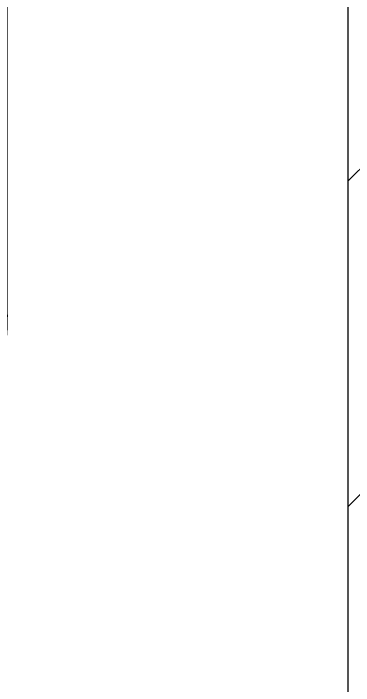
# Model space of a CAD drawing. Header units: millimetres. Extents: x 5775 to 7118, y 2756 to 3596.
# Drawn here: x 7036.866 to 7039.21, y 3098.567 to 3103.204 of the extents above; entities that cross this region are included whole.
import ezdxf

# ---------------------------------------------------------------- set-up
doc = ezdxf.new("R2010")
doc.units = ezdxf.units.MM
doc.layers.add('HATCH', color=5, linetype='Continuous')

msp = doc.modelspace()

# ---------------------------------------------------------------- hatches: boundary and pattern name
at = {"layer": 'HATCH', "true_color": 0xed1f24}
h = msp.add_hatch(dxfattribs=at)
h.set_pattern_fill('ANSI31', color=240, scale=0.5)
h.set_pattern_definition([(45, (2875.3092, 107.8626), (-1.122532, 1.122532), [])])
edge = h.paths.add_edge_path()
edge.add_line((7060.3229, 3113.8171), (7041.423, 3113.8171))
edge.add_line((7041.423, 3113.8171), (7041.4229, 3107.3171))
edge.add_line((7041.4229, 3107.3171), (7039.173, 3107.3171))
edge.add_line((7039.173, 3107.3171), (7039.173, 3098.374))
edge.add_line((7039.173, 3098.374), (7027.5047, 3098.374))
edge.add_spline(control_points=[(7027.5047, 3098.374), (7027.5055, 3098.218), (7027.5063, 3098.0621), (7027.5071, 3097.9063)], knot_values=[308.824909, 308.824909, 308.824909, 308.824909, 308.829538, 308.829538, 308.829538, 308.829538], weights=[1, 1, 1, 1], degree=3, periodic=0)
edge.add_spline(control_points=[(7027.5071, 3097.9063), (7027.673, 3064.3983), (7027.673, 3034.3035), (7027.6739, 3002.4545)], knot_values=[308.829538, 308.829538, 308.829538, 308.829538, 309.824903, 309.824903, 309.824903, 309.824903], weights=[1, 1, 1, 1], degree=3, periodic=0)
edge.add_arc((6898.7551, 2995.1388), 129.1253, -6.494462, 3.240233, ccw=False)
edge.add_spline(control_points=[(7026.6963, 2977.6924), (7026.8716, 2978.9987), (7027.0415, 2980.3886), (7027.0597, 2980.5003), (7027.0534, 2980.6483), (7027.3601, 2983.541), (7027.592, 2986.8488), (7027.673, 2989.3592), (7027.673, 2994.9836), (7027.6732, 2999.1817), (7027.6739, 3002.4374)], knot_values=[309.824948, 309.824948, 309.824948, 309.824948, 309.833274, 309.833978, 309.834708, 309.846755, 309.847974, 309.859, 309.866317, 309.891884, 309.891884, 309.891884, 309.891884], weights=[0.999824, 0.999892, 0.999975, 0.999736, 0.999388, 0.999379, 0.999401, 0.999437, 0.999586, 0.999788, 0.999999], degree=3, periodic=0)
edge.add_arc((6898.7551, 2995.1388), 129.1253, 351.421652, 353.0454, ccw=False)
edge.add_spline(control_points=[(7025.8737, 2972.4626), (7025.9496, 2972.8329), (7026.0478, 2973.3438), (7026.3048, 2974.9387), (7026.5087, 2976.3038), (7026.6819, 2977.5851), (7026.6963, 2977.6924)], knot_values=[309.891884, 309.891884, 309.891884, 309.891884, 309.894557, 309.895522, 309.90299, 309.903675, 309.903675, 309.903675, 309.903675], weights=[0.99969, 0.999689, 0.999691, 0.99971, 0.999753, 0.999819, 0.999824], degree=3, periodic=0)
edge.add_arc((6898.7551, 2995.1388), 129.1253, 346.12667, 350.604694, ccw=False)
edge.add_arc((6974.8973, 2972.9957), 50, 325.03178, 349.84206, ccw=False)
edge.add_line((7015.8708, 2944.3396), (7004.1521, 2927.5838))
edge.add_arc((7033.4695, 2907.0825), 35.7745, 145.03532, 180.00229)
edge.add_line((6997.695, 2907.0811), (6997.695, 2871.8434))
edge.add_line((6997.695, 2871.8434), (7009.195, 2871.8434))
edge.add_line((7009.195, 2871.8434), (7009.195, 2901.8434))
edge.add_line((7009.195, 2901.8434), (7009.195, 2907.0811))
edge.add_arc((7033.4695, 2907.0825), 24.2745, 145.03707, 180.00338, ccw=False)
edge.add_line((7013.576, 2920.9929), (7025.2947, 2937.7487))
edge.add_arc((6974.8973, 2972.9957), 61.5, 325.031784, 339.968874)
edge.add_arc((7057.5415, 2961.0956), 26.5, 200.23471, 214.99596)
edge.add_line((7035.8329, 2945.8973), (7053.2698, 2920.9911))
edge.add_arc((7033.402, 2907.0812), 24.2531, 0.00043, 34.99664, ccw=False)
edge.add_line((7057.6551, 2907.0814), (7057.6551, 2871.8434))
edge.add_line((7057.6551, 2871.8434), (7069.1551, 2871.8434))
edge.add_line((7069.1551, 2871.8434), (7069.1551, 2907.0811))
edge.add_arc((7037.0444, 2908.2295), 32.1312, 357.95164, 397.04357)
edge.add_line((7062.6908, 2927.5861), (7048.1385, 2948.3721))
edge.add_arc((7070.6519, 2967.2211), 29.3622, 200.03137, 219.93711, ccw=False)
edge.add_arc((7204.7504, 2993.9317), 165.8124, 176.949275, 192.81159, ccw=False)
edge.add_line((7039.173, 3002.7563), (7039.173, 3085.3171))
edge.add_line((7039.173, 3085.3171), (7041.4229, 3085.3171))
edge.add_line((7041.4229, 3085.3171), (7041.4229, 3078.8171))
edge.add_line((7041.4229, 3078.8171), (7060.3229, 3078.8171))
edge.add_line((7060.3229, 3078.8171), (7060.3229, 3113.8171))

# ---------------------------------------------------------------- linework, layer by layer
at = {"layer": 'HATCH', "color": 240, "linetype": 'Continuous', "lineweight": 30, "true_color": 0xed1f24}
msp.add_line((7039.173, 3098.374), (7039.173, 3107.3171), dxfattribs=at)
msp.add_rational_spline([(7029.423, 3099.8955), (7029.5322, 3099.9341), (7029.6439, 3099.9665), (7029.837, 3100.0104), (7030.4122, 3100.0671), (7030.429, 3100.0671), (7030.4444, 3100.0671), (7030.4888, 3100.0671), (7030.5613, 3100.0671), (7032.3152, 3100.0671), (7034.0691, 3100.0671), (7035.823, 3100.0671), (7036.4087, 3100.0671), (7036.823, 3100.4813), (7036.823, 3101.0671), (7036.823, 3102.7321), (7036.823, 3104.3988), (7036.823, 3106.0671), (7034.0461, 3106.0671), (7031.5037, 3106.0671), (7029.4229, 3106.0671)], [1, 1, 1, 1, 1, 1, 1, 1, 1, 1, 1, 1, 0.804737854124, 0.804737854124, 1, 1, 1, 1, 0.941041609288, 0.907756851311, 0.898145022254], degree=3, knots=[3.592814, 3.592814, 3.592814, 3.592814, 4.154151, 4.154151, 4.546622, 4.546622, 4.546622, 4.905522, 4.905522, 4.905522, 10.167191, 10.167191, 10.167191, 11.737987, 11.737987, 11.737987, 16.733068, 16.733068, 16.733068, 18.691736, 18.691736, 18.691736, 18.691736], dxfattribs=at)

doc.saveas('drawing.dxf')
